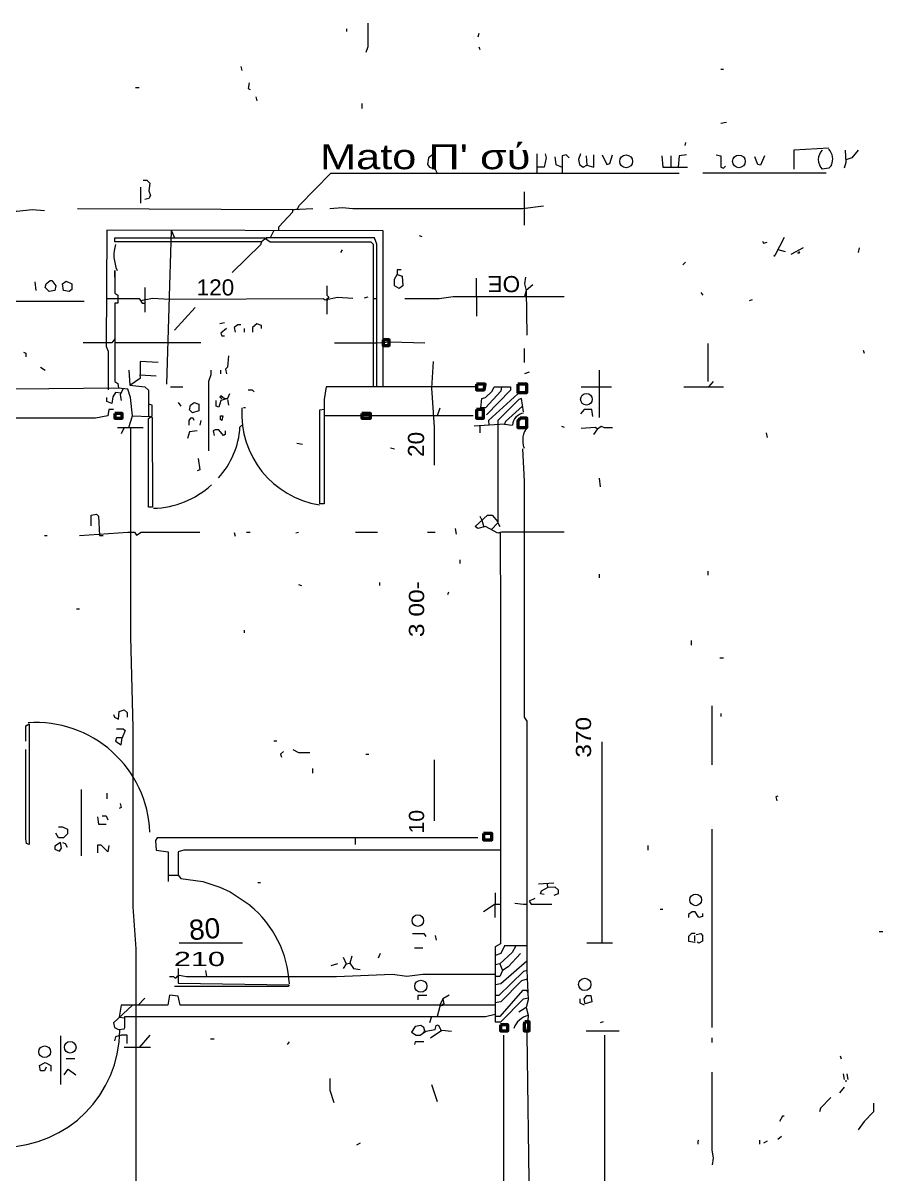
# Model space of a CAD drawing. Header units: metres. Extents: x 0.1 to 48.1, y 1.3 to 34.5.
# Drawn here: x 26.12 to 32.15, y 9.79 to 17.86 of the extents above; entities that cross this region are included whole.
import ezdxf

# ---------------------------------------------------------------- set-up
doc = ezdxf.new("R2010")
doc.units = ezdxf.units.M
for name, color, linetype, lineweight in [('P2D_GRAMMES', 7, 'Continuous', 18), ('P2D_MIKRA', 8, 'Continuous', 13), ('P2D_TOIXOI', 7, 'Continuous', 50), ('P2D_TOXA', 7, 'Continuous', 18)]:
    doc.layers.add(name, color=color, linetype=linetype, lineweight=lineweight)
doc.layers.add('P2D_KEIMENA', color=7, linetype='Continuous')
doc.styles.add('ARIAL', font='arial.ttf')

msp = doc.modelspace()

# ---------------------------------------------------------------- linework, layer by layer
at = {"layer": 'P2D_GRAMMES'}
for p, q in [((29.718665, 16.945524), (29.718665, 16.811632)), ((30.064424, 16.932225), (30.071073, 16.865733)), ((30.657682, 16.932225), (30.657682, 16.851737)), ((31.746675, 16.811632), (30.882277, 16.811632)), ((26.94224, 16.712801), (26.94224, 16.599764)), ((29.631804, 16.679555), (29.631804, 16.446832)), ((27.876825, 16.409196), (27.850236, 16.357873)), ((27.82122, 16.355771), (27.826912, 16.34587)), ((31.45411, 16.360393), (31.387618, 16.234058)), ((31.40983, 16.276261), (31.460759, 16.260654)), ((29.293115, 16.074476), (29.295451, 15.808508)), ((26.972049, 16.007984), (26.972049, 15.835105)), ((25.855471, 15.913618), (26.54699, 15.913618)), ((28.257963, 15.933621), (28.242203, 15.923001)), ((28.573396, 15.932956), (28.598471, 15.932956)), ((27.324948, 15.868351), (27.178665, 15.70877)), ((27.364843, 15.620274), (26.762351, 15.620274)), ((30.91774, 15.615681), (30.91774, 15.349712)), ((30.156223, 15.429503), (30.156223, 15.097042)), ((26.939293, 15.396257), (27.05233, 15.389607)), ((30.955419, 15.349712), (30.922173, 15.311508)), ((27.152068, 15.311508), (27.238508, 15.311508)), ((30.031178, 15.311508), (30.243953, 15.311508)), ((30.749293, 15.311508), (31.02856, 15.311508)), ((27.677356, 15.164574), (27.664058, 15.164574)), ((29.273168, 15.108655), (28.228457, 15.108655)), ((29.040445, 15.163534), (29.020497, 15.108655)), ((26.779712, 15.027476), (26.959241, 15.027476)), ((26.826257, 15.027476), (26.806309, 14.984005)), ((27.650759, 15.043848), (27.637461, 15.03055)), ((29.319143, 15.039657), (29.319712, 14.990654)), ((29.492592, 15.050497), (29.545785, 15.044729)), ((30.144215, 15.017251), (30.117618, 14.977356)), ((29.446047, 14.358979), (29.398862, 14.311245)), ((29.472644, 14.292863), (29.453904, 14.287913)), ((30.94678, 13.075681), (30.94678, 12.663429)), ((30.174136, 12.82301), (30.174136, 11.41399)), ((29.000004, 12.696675), (29.000004, 12.271126)), ((26.52674, 12.49055), (26.52674, 12.025105)), ((30.94678, 12.211283), (30.94678, 10.821597)), ((28.44534, 12.151541), (28.44534, 12.104895)), ((29.838351, 11.832277), (29.731963, 11.825628)), ((29.792325, 11.829401), (29.794325, 11.80332)), ((27.211911, 11.41399), (27.657408, 11.41399)), ((30.071073, 11.41399), (30.250602, 11.41399)), ((28.362225, 11.313639), (28.382173, 11.267094)), ((28.422068, 11.320288), (28.40877, 11.271219)), ((27.398089, 11.22055), (27.404738, 11.179547)), ((28.382173, 11.267094), (28.362225, 11.233848)), ((28.382173, 11.267094), (28.40877, 11.271219)), ((29.459346, 11.267094), (29.428298, 11.260445)), ((29.459346, 11.267094), (29.479293, 11.22055)), ((27.211911, 11.187304), (27.197017, 11.176133)), ((26.972539, 11.027723), (26.925995, 10.977251)), ((29.047094, 10.977251), (29.060393, 10.977251)), ((28.980602, 10.897643), (28.967304, 10.854843)), ((29.645524, 10.96123), (29.59233, 10.927984)), ((26.381243, 10.761754), (26.381243, 10.422644)), ((27.005785, 10.768403), (26.932644, 10.681292)), ((29.485995, 10.768403), (29.485995, 7.474208)), ((30.064424, 10.797943), (30.297147, 10.797943)), ((27.012435, 10.681292), (26.826257, 10.681292))]:
    msp.add_line(p, q, dxfattribs=at)
for points in [[(28.533812, 17.863115), (28.533812, 17.696885), (28.521806, 17.65699)], [(29.778508, 16.945524), (29.785157, 16.918927), (29.771859, 16.851737), (29.718665, 16.851737)], [(30.024529, 16.945524), (30.01123, 16.905628), (30.01788, 16.872382), (30.044476, 16.852435), (30.071073, 16.865733), (30.119223, 16.851737), (30.119223, 16.938874)], [(31.766623, 16.985731), (31.519655, 16.97212), (31.519655, 16.839136)], [(31.87966, 16.97212), (31.886309, 16.885681), (31.87301, 16.845785)], [(31.972749, 16.97212), (31.926204, 16.918927), (31.884823, 16.905002)], [(28.987251, 16.938874), (28.960654, 16.918927), (28.954005, 16.872382), (28.967304, 16.852435), (29.007199, 16.839136), (29.020497, 16.811632)], [(29.845, 16.925576), (29.851649, 16.872382), (29.898194, 16.852435)], [(29.945746, 16.918927), (29.924791, 16.938874), (29.898194, 16.932225), (29.898194, 16.811632)], [(30.596361, 16.932225), (30.60301, 16.851737), (30.77589, 16.851737)], [(30.769241, 16.938874), (30.716047, 16.932225), (30.709398, 16.851737)], [(31.786571, 16.865733), (31.766623, 16.845785), (31.720079, 16.839136)], [(27.910079, 16.41156), (27.910079, 16.433534), (28.009212, 16.539921), (28.009212, 16.55322), (28.043063, 16.559869), (28.056361, 16.586466), (28.275785, 16.811632), (30.716047, 16.811632)], [(26.959241, 16.761008), (26.985838, 16.761008), (27.005785, 16.739398), (26.999136, 16.686204), (27.012435, 16.652958), (26.999136, 16.63301), (26.972539, 16.626361)], [(26.267723, 16.546571), (26.181283, 16.55322), (26.074895, 16.540825), (25.892042, 16.540825), (25.775681, 16.55322), (25.689241, 16.540825), (22.770236, 16.540825)], [(28.14945, 16.560121), (28.009212, 16.55322), (26.500445, 16.560121)], [(29.765209, 16.579817), (29.618927, 16.560121), (28.428717, 16.560121), (28.355576, 16.566518), (28.269136, 16.559869)], [(28.642416, 15.311508), (28.642416, 16.406937), (26.704466, 16.41156), (26.699921, 15.595733), (26.714235, 15.562487), (26.714235, 15.291247)], [(27.125471, 15.332084), (27.158717, 16.406937), (27.178665, 16.357873)], [(28.598471, 15.311508), (28.598471, 16.313848), (28.581649, 16.357873), (27.823639, 16.357873), (27.790393, 16.328975), (26.762351, 16.328975), (26.762351, 16.357873), (27.81034, 16.357873), (27.850236, 16.328975), (28.555052, 16.328975), (28.573396, 16.313848), (28.573396, 15.311508)], [(27.790393, 16.328975), (27.783743, 16.307199), (27.584267, 16.114372)], [(31.387618, 16.234058), (31.380969, 16.227599), (31.387618, 16.234058)], [(26.762351, 16.081126), (26.762351, 16.12767), (26.762351, 15.968089), (26.782667, 15.954791), (26.782667, 15.899358), (26.762351, 15.899358), (26.762351, 15.349712), (26.782667, 15.336414), (26.786361, 15.303168)], [(28.767827, 16.133844), (28.74123, 16.133844), (28.74123, 16.101073)], [(29.638874, 16.081126), (29.632225, 16.034581), (29.645524, 15.988037), (29.648336, 15.675524)], [(28.2472, 16.021283), (28.2472, 15.954791), (28.262487, 15.941492), (28.2472, 15.914895), (28.2472, 15.821806)], [(29.692068, 16.027932), (29.645524, 15.988037), (29.632225, 15.945958)], [(26.704466, 15.932956), (26.932644, 15.932956), (26.952592, 15.899358), (26.972049, 15.899358)], [(26.941119, 15.918681), (27.025733, 15.934843), (27.143898, 15.927829), (28.222592, 15.932956), (28.23589, 15.921545), (28.32233, 15.941492), (28.428717, 15.934843)], [(28.794424, 15.932956), (29.033796, 15.932956), (29.133534, 15.945958), (29.911492, 15.945958)], [(26.762351, 15.648927), (26.739817, 15.620274), (26.54034, 15.620274)], [(28.302382, 15.620274), (28.598471, 15.620274), (28.694686, 15.628979), (28.934058, 15.620274)], [(27.55767, 15.529241), (27.551021, 15.44945), (27.537723, 15.436152), (27.544372, 15.402906)], [(26.859503, 15.429503), (26.866152, 15.323115), (26.94224, 15.376309), (26.939293, 15.396257)], [(27.065628, 15.482696), (26.939293, 15.489346), (26.939293, 15.396257)], [(27.435431, 15.429503), (27.435431, 15.396257), (27.418633, 15.349712), (27.418633, 14.864319)], [(28.993901, 15.489346), (28.980602, 15.303168), (29.000004, 15.03055), (29.000004, 14.764581)], [(26.886099, 15.108655), (26.870707, 15.236675), (26.852853, 15.296518), (26.786361, 15.303168), (25.562906, 15.291247), (25.542958, 15.311508), (24.951178, 15.311508), (24.93788, 15.291247), (23.129293, 15.291247), (23.115995, 15.276571), (22.98966, 15.28322), (22.916518, 15.273657), (20.523795, 15.273657)], [(26.805084, 15.267796), (26.766414, 15.273657), (26.746466, 15.243325), (26.739817, 15.19678), (26.704466, 15.210079), (26.704466, 15.236675)], [(26.820595, 15.299744), (26.79966, 15.256623), (26.806309, 15.216728)], [(26.866152, 15.323115), (26.972539, 15.311508), (26.997528, 15.289869), (26.997528, 15.11034), (27.02321, 15.097042), (27.025733, 14.467909), (26.997528, 14.467909), (26.997528, 15.090393), (27.02321, 15.11034), (27.02321, 15.183482), (26.997528, 15.190131)], [(29.295451, 15.311508), (28.242539, 15.311508), (28.228457, 15.223377), (28.228457, 14.491963), (28.199385, 14.491963), (28.199385, 15.150236), (28.228457, 15.156885)], [(29.472644, 15.311508), (29.465995, 15.28322), (29.359607, 15.164574), (29.326361, 15.164574), (29.33301, 15.230026), (29.359607, 15.236675), (29.406152, 15.28322), (29.41945, 15.311508), (29.53542, 15.311508), (29.53542, 15.289869), (29.366257, 15.11699)], [(29.587343, 15.28322), (29.587343, 15.263272), (29.38176, 15.077094), (29.382192, 15.043597)], [(29.619725, 15.177896), (29.499241, 15.070445), (29.492592, 15.050497), (29.279817, 15.037199)], [(29.625576, 15.136937), (29.612277, 15.230026), (29.59233, 15.223377), (29.446078, 15.077094), (29.446047, 14.358979), (29.459346, 14.332382)], [(26.753115, 15.15359), (26.719869, 15.15359), (26.71322, 15.11034), (26.62678, 15.09216), (25.865942, 15.092686)], [(26.859503, 15.027476), (26.886099, 15.108655), (27.009971, 15.103897)], [(26.870707, 15.027476), (26.870707, 13.561073), (26.887099, 12.922749), (26.887099, 11.666047), (26.907648, 11.373482), (26.907648, 8.953168)], [(30.031178, 15.023901), (30.130916, 15.03055), (30.144215, 15.017251), (30.170812, 15.037199), (30.190759, 15.027476), (30.250602, 15.027476)], [(29.618927, 14.877618), (29.631804, 14.651545), (29.631804, 12.99589), (29.648336, 12.969293), (29.648336, 11.22055), (29.658822, 11.014424), (29.645524, 10.96123)], [(26.595363, 14.339031), (26.595363, 14.412173), (26.633429, 14.418822), (26.646728, 14.405524), (26.653377, 14.270751), (26.679974, 14.270751)], [(29.911492, 14.292863), (29.472644, 14.292863), (29.446047, 14.285838), (29.359607, 14.332382), (29.306414, 14.319084), (29.286466, 14.332382), (29.372906, 14.412028), (29.406152, 14.412028), (29.446049, 14.365626)], [(29.319712, 14.405524), (29.33301, 14.378927), (29.34694, 14.329215)], [(26.513743, 14.270751), (26.852853, 14.292863), (26.899398, 14.292863), (26.912696, 14.272539), (26.945942, 14.292863), (27.358194, 14.292863)], [(29.461657, 14.289961), (29.464503, 13.700707), (29.464503, 11.406728), (29.428298, 11.38678), (29.428298, 10.860938), (29.465995, 10.860938), (29.625576, 11.021073), (29.658113, 11.028363)], [(26.138859, 12.82966), (26.138859, 12.936047), (26.161995, 12.949346), (26.161995, 12.104895), (26.141387, 12.111545), (26.138859, 12.144791), (26.138859, 12.769817)], [(26.773063, 12.916099), (26.819607, 12.916099), (26.832906, 12.902801), (26.812958, 12.852388)], [(28.009817, 12.769817), (28.049712, 12.750239), (28.129503, 12.750239)], [(29.306414, 12.151541), (27.058979, 12.151541), (27.045681, 12.131492), (27.05233, 12.065), (27.135491, 12.051702), (27.135491, 11.845576)], [(29.464503, 12.065177), (27.245157, 12.065177), (27.205262, 12.051702), (27.205262, 11.885471)], [(27.135491, 11.888841), (27.205262, 11.888841), (27.225209, 11.865524), (27.378141, 11.845576), (27.497827, 11.805681), (27.570969, 11.772435), (27.710602, 11.679346)], [(29.771859, 11.752487), (29.745262, 11.759136), (29.751911, 11.779084), (29.798455, 11.805681), (29.845, 11.806419), (29.869602, 11.785733), (29.869602, 11.759136), (29.838351, 11.745838)], [(29.428298, 11.765785), (29.428298, 11.685995), (29.464503, 11.686527)], [(29.705366, 11.72589), (29.665471, 11.705942), (29.67877, 11.686527), (29.825052, 11.686527)], [(29.428298, 11.592906), (29.428298, 11.685995), (29.346309, 11.632801)], [(29.565733, 11.692644), (29.625576, 11.686527), (29.648336, 11.686527)], [(29.648336, 11.392953), (29.492592, 11.392953), (29.465995, 11.340236), (29.428298, 11.326937)], [(29.572382, 11.392953), (29.545785, 11.346885), (29.459346, 11.267094)], [(29.605628, 11.340236), (29.519188, 11.247147), (29.479293, 11.22055), (29.459346, 11.179547), (29.428298, 11.179547)], [(27.205262, 11.233848), (27.205262, 11.131002), (27.98322, 11.120812), (27.976571, 11.107634), (27.178665, 11.107634)], [(28.40877, 11.271219), (28.435366, 11.233848), (28.481911, 11.227199)], [(29.648336, 11.287042), (29.465995, 11.127461), (29.428298, 11.120812)], [(29.648336, 11.22055), (29.625576, 11.213901), (29.452696, 11.045207), (29.428298, 11.045207)], [(27.145419, 11.179547), (27.172016, 11.179547), (27.185314, 11.167356), (27.211911, 11.187304), (27.265105, 11.179547), (28.315681, 11.179547), (28.707984, 11.193953), (28.807723, 11.180654), (28.920759, 11.193953), (29.428298, 11.195307)], [(29.651365, 11.161004), (29.612277, 11.147408), (29.465995, 11.001126), (29.428298, 10.994476)], [(29.656123, 11.06748), (29.652173, 11.080916), (29.618927, 11.080916), (29.459346, 10.897643), (29.428298, 10.897643)], [(26.886099, 10.977251), (26.753115, 10.854843), (26.759764, 10.821597), (26.786361, 10.808298), (26.826257, 10.812567), (26.832447, 10.821597), (26.832447, 10.897643), (29.359607, 10.897643), (29.428298, 10.914686)], [(29.428298, 10.977251), (27.21856, 10.977251), (27.205262, 11.041021), (27.145419, 11.04767), (27.13212, 10.977251), (26.806309, 10.977251), (26.79301, 10.894738), (26.832447, 10.888089)], [(29.060393, 11.021073), (29.067042, 10.987827), (29.040445, 10.96788), (29.020497, 10.897643)], [(29.103915, 11.04767), (29.060393, 11.021073), (29.040445, 10.977251)], [(29.645524, 10.96123), (29.658822, 10.908037), (29.648336, 10.775052), (29.666319, 9.578194), (29.666319, 7.969084)], [(28.922324, 10.782572), (28.934058, 10.795), (28.927408, 10.821597), (28.907461, 10.834895), (28.867565, 10.828246), (28.840969, 10.788351), (28.874215, 10.768028), (28.900812, 10.768028), (28.940707, 10.795), (29.007199, 10.808298), (29.013848, 10.834895), (29.027147, 10.840506), (29.04259, 10.814948), (29.046022, 10.796501)], [(26.847833, 10.70856), (26.847833, 10.768028), (26.806309, 10.768028), (26.766414, 10.755105), (26.759764, 10.728508)], [(28.973953, 10.748455), (29.053743, 10.801649), (29.120236, 10.795)], [(30.192815, 10.768403), (30.192815, 9.005783), (30.170812, 9.005783)], [(30.94678, 10.509084), (30.94678, 9.963848), (30.955419, 9.904005), (30.94877, 9.857461)]]:
    msp.add_lwpolyline(points, dxfattribs=at)
for points in [[(28.74123, 16.101073), (28.774476, 16.087775), (28.781126, 16.021283), (28.754529, 16.001335), (28.721283, 16.021283), (28.721283, 16.067827)], [(26.812958, 12.852388), (26.773063, 12.852388), (26.766414, 12.82966), (26.806309, 12.803063)]]:
    msp.add_lwpolyline(points, close=True, dxfattribs=at)
at = {"layer": 'P2D_MIKRA'}
for p, q in [((28.386084, 17.82322), (28.386084, 17.803272)), ((29.313063, 17.789974), (29.306414, 17.763377)), ((29.313063, 17.696885), (29.319712, 17.676937)), ((27.64411, 17.557251), (27.650759, 17.530654)), ((31.008613, 17.538634), (31.02856, 17.538634)), ((26.906047, 17.410885), (26.932644, 17.410885)), ((27.750497, 17.344476), (27.757147, 17.31788)), ((28.491766, 17.297932), (28.491766, 17.264686)), ((31.048508, 17.164948), (31.008613, 17.158298)), ((30.762592, 17.025314), (30.755942, 17.005366)), ((28.894162, 16.373691), (28.91411, 16.367042)), ((28.355576, 16.273953), (28.342277, 16.254005)), ((31.587094, 16.287251), (31.500654, 16.240707)), ((31.979398, 16.287251), (31.972749, 16.254005)), ((30.762592, 16.187513), (30.742644, 16.167565)), ((26.20123, 16.04788), (26.20788, 15.988037)), ((28.535105, 15.941492), (28.508508, 15.934843)), ((30.868979, 15.974738), (30.882277, 15.954791)), ((31.228037, 15.921545), (31.208089, 15.914895)), ((27.531073, 15.761963), (27.497827, 15.755314)), ((27.668731, 15.722068), (27.668731, 15.695471)), ((29.631804, 15.582435), (29.631804, 15.482696)), ((32.005995, 15.569136), (32.012644, 15.549188)), ((26.241126, 15.44945), (26.274372, 15.429503)), ((27.501983, 15.429503), (27.501983, 15.402906)), ((29.665471, 15.416204), (29.632225, 15.402906)), ((27.205262, 15.203429), (27.225209, 15.176832)), ((27.551021, 15.223377), (27.55767, 15.183482)), ((27.364843, 15.077094), (27.358194, 15.043848)), ((29.891545, 15.037199), (29.911492, 15.03055)), ((31.327775, 14.990654), (31.334424, 14.957408)), ((28.036414, 14.917513), (28.076309, 14.910864)), ((28.694686, 14.884267), (28.721283, 14.877618)), ((30.157513, 14.671492), (30.164162, 14.611649)), ((27.597565, 14.292487), (27.604215, 14.26589)), ((27.684005, 14.292863), (27.710602, 14.292863)), ((28.049712, 14.292487), (28.029764, 14.285838)), ((28.448665, 14.292863), (28.601597, 14.292863)), ((28.954005, 14.292863), (29.007199, 14.292863)), ((29.146832, 14.319084), (29.153482, 14.279188)), ((26.267723, 14.270751), (26.28767, 14.270751)), ((29.180079, 14.09966), (29.180079, 14.073063)), ((30.156223, 13.999921), (30.156223, 13.973325)), ((30.91774, 14.019869), (30.91774, 13.993272)), ((28.049712, 13.92678), (28.06966, 13.920131)), ((28.61727, 13.940079), (28.61727, 13.920131)), ((29.100288, 13.873586), (29.093639, 13.853639)), ((26.493796, 13.755217), (26.513743, 13.755217)), ((27.668731, 13.607618), (27.668731, 13.58767)), ((30.801822, 13.534476), (30.801822, 13.50123)), ((31.001963, 13.411712), (31.02856, 13.411712)), ((31.009395, 13.022487), (31.009395, 13.002539)), ((27.876832, 12.830121), (27.89678, 12.830121)), ((28.521806, 12.736571), (28.541754, 12.736571)), ((28.147234, 12.636832), (28.147234, 12.603586)), ((26.704466, 12.463953), (26.704466, 12.424058)), ((30.497953, 12.098246), (30.497953, 12.065)), ((27.763796, 11.838633), (27.783743, 11.838633)), ((30.583063, 11.64985), (30.60301, 11.64985)), ((29.007199, 11.466571), (29.013848, 11.433325)), ((30.825144, 11.466571), (30.825144, 11.426675)), ((32.119031, 11.494585), (32.145628, 11.494585)), ((28.860916, 11.380094), (28.920759, 11.380094)), ((30.94678, 11.446623), (30.94678, 11.420026)), ((28.621545, 11.340236), (28.608246, 11.30699)), ((28.32233, 11.267094), (28.275785, 11.253796)), ((28.06966, 11.179547), (28.102906, 11.179547)), ((30.18411, 10.861492), (30.164162, 10.854843)), ((27.431335, 10.741728), (27.457932, 10.741728)), ((30.94678, 10.748455), (30.94678, 10.715209)), ((27.98322, 10.721859), (27.969921, 10.701911)), ((26.420654, 10.603205), (26.480497, 10.603205)), ((31.846414, 10.62212), (31.853063, 10.602173)), ((31.866361, 10.495785), (31.87301, 10.45589)), ((31.892958, 10.495785), (31.899607, 10.45589)), ((28.980602, 10.422644), (29.020497, 10.302958)), ((31.87966, 10.447903), (31.892958, 10.447903)), ((31.87301, 10.402696), (31.839764, 10.362801)), ((28.481911, 10.010393), (28.455314, 9.997094)), ((31.28123, 10.03034), (31.28123, 10.003743)), ((31.334424, 10.023691), (31.307827, 10.010393)), ((31.434162, 10.056937), (31.407565, 10.03699))]:
    msp.add_line(p, q, dxfattribs=at)
for points in [[(27.703953, 17.444215), (27.697304, 17.404319), (27.710602, 17.39767)], [(30.177461, 16.938874), (30.210707, 16.872382), (30.230654, 16.879031), (30.250602, 16.938874)], [(30.975366, 16.938874), (31.009395, 16.932225), (31.009395, 16.852435), (31.02856, 16.845785), (31.041859, 16.859084)], [(31.314476, 16.932225), (31.28788, 16.865733), (31.267932, 16.872382), (31.247984, 16.925576)], [(31.301178, 16.333796), (31.307827, 16.320497), (31.334424, 16.327147)], [(31.553848, 16.260654), (31.560497, 16.250278), (31.547199, 16.250278)], [(27.64411, 15.746881), (27.624162, 15.746881), (27.597565, 15.728717), (27.604215, 15.695471)], [(27.790415, 15.722068), (27.790415, 15.742016), (27.757147, 15.755314), (27.727067, 15.728717), (27.727067, 15.695471)], [(27.544372, 15.722068), (27.504476, 15.688822), (27.511126, 15.671023), (27.531073, 15.671023)], [(26.12144, 15.555838), (26.138859, 15.549188), (26.138859, 15.522592)], [(27.564319, 15.263272), (27.551021, 15.230026), (27.504476, 15.216728), (27.491178, 15.170183), (27.47123, 15.176832), (27.47123, 15.216728)], [(27.697304, 15.291247), (27.723901, 15.291247), (27.737199, 15.276571)], [(27.544372, 15.229036), (27.531073, 15.229036), (27.504476, 15.249974), (27.497827, 15.243325), (27.511126, 15.230026)], [(27.318298, 15.077094), (27.311649, 15.09216), (27.291702, 15.09216), (27.281174, 15.077094), (27.281174, 15.043848)], [(30.110969, 15.103691), (30.104319, 15.15359), (30.051126, 15.15359), (30.024529, 15.123639)], [(27.53396, 15.003953), (27.53396, 14.977356), (27.524424, 14.970707), (27.491178, 15.01231), (27.464581, 15.01231), (27.451283, 15.003953), (27.457932, 14.970707)], [(27.338246, 15.003953), (27.285052, 14.997304), (27.271754, 14.950759)], [(27.344895, 14.811126), (27.358194, 14.731335), (27.338246, 14.724686)], [(26.753115, 13.015838), (26.759764, 12.99589), (26.786361, 12.982592), (26.79301, 13.035785), (26.826257, 13.049084), (26.847833, 13.029136), (26.847833, 12.99589)], [(27.943325, 12.756518), (27.923377, 12.736571), (27.930026, 12.716623)], [(31.407565, 12.444005), (31.394267, 12.437356), (31.400916, 12.410759)], [(26.79966, 12.390812), (26.806309, 12.364215), (26.79301, 12.357565)], [(26.640079, 12.297723), (26.646728, 12.247607), (26.699921, 12.247607)], [(26.673325, 12.30487), (26.699921, 12.30487), (26.71322, 12.277775)], [(26.367461, 12.228609), (26.394058, 12.228609), (26.43025, 12.211283), (26.43025, 12.178037), (26.400707, 12.151541), (26.367461, 12.151541), (26.347513, 12.184686)], [(26.394058, 12.118194), (26.414005, 12.111545), (26.427304, 12.084948)], [(26.719869, 12.098246), (26.71322, 12.051702), (26.666675, 12.099052), (26.640079, 12.099052), (26.640079, 12.045052)], [(30.880464, 11.619503), (30.880464, 11.599555), (30.855681, 11.592906), (30.829084, 11.632801), (30.809136, 11.632801), (30.782036, 11.612853), (30.782036, 11.592906)], [(28.847618, 11.479745), (28.927408, 11.479745), (28.940707, 11.459921)], [(30.829084, 11.479745), (30.802487, 11.479745), (30.782036, 11.459921), (30.782036, 11.426675), (30.829084, 11.420026)], [(30.835733, 11.47322), (30.868979, 11.479869), (30.880464, 11.466571), (30.880464, 11.426675), (30.855681, 11.413377), (30.842382, 11.420026)], [(28.947356, 11.045207), (28.886035, 11.045207), (28.886035, 11.014424)], [(30.021204, 11.021073), (30.021204, 10.994476), (30.051126, 10.981178)], [(28.927408, 10.720882), (28.867565, 10.720882), (28.860916, 10.701911)], [(26.281021, 10.54233), (26.267723, 10.516252), (26.241126, 10.516252), (26.234476, 10.555628), (26.274372, 10.575576), (26.312051, 10.555628), (26.312051, 10.515733)], [(26.407356, 10.489136), (26.433953, 10.529031), (26.487147, 10.489136)], [(28.269595, 10.462539), (28.269595, 10.382749), (28.295733, 10.296309)], [(31.779921, 10.329555), (31.70678, 10.256414), (31.700131, 10.229817)], [(32.078318, 10.28966), (32.078318, 10.229817), (32.012644, 10.163325), (31.972749, 10.103482)], [(31.45411, 10.1994), (31.440812, 10.1994), (31.420864, 10.163325)], [(30.855681, 10.03034), (30.848991, 10.023691), (30.848991, 10.003743)]]:
    msp.add_lwpolyline(points, dxfattribs=at)
for points in [[(26.307618, 16.05745), (26.320916, 16.05745), (26.347513, 16.021283), (26.340864, 15.988037), (26.300969, 15.981387), (26.274372, 16.007984), (26.281021, 16.034581)], [(26.420654, 16.054529), (26.460688, 16.034581), (26.460688, 15.994686), (26.440602, 15.981387), (26.400707, 15.988037), (26.394058, 16.034581)], [(27.318298, 15.203429), (27.351545, 15.190131), (27.351545, 15.143586), (27.305, 15.130288), (27.285052, 15.150236), (27.291702, 15.183482)], [(27.511126, 15.077094), (27.501983, 15.083743), (27.501983, 15.108655), (27.517775, 15.108655)], [(26.380759, 12.118194), (26.340864, 12.091597), (26.340864, 12.071649), (26.37411, 12.058351), (26.387408, 12.078298)], [(30.057775, 10.987827), (30.051126, 11.021073), (30.071073, 11.045207), (30.09767, 11.045207), (30.104319, 11.001126)]]:
    msp.add_lwpolyline(points, close=True, dxfattribs=at)
at = {"layer": 'P2D_TOIXOI'}
for points in [[(28.642416, 15.64142), (28.642416, 15.60208), (28.683985, 15.60208), (28.683985, 15.64142)], [(29.295451, 15.332084), (29.295451, 15.291247), (29.349634, 15.291247), (29.356283, 15.332084)], [(29.587343, 15.332084), (29.587343, 15.273657), (29.648336, 15.273657), (29.648336, 15.332084)], [(26.762351, 15.126405), (26.762351, 15.09216), (26.813291, 15.09216), (26.813291, 15.126405)], [(28.491766, 15.126405), (28.491766, 15.09216), (28.552717, 15.09216), (28.552717, 15.126405)], [(29.295451, 15.15359), (29.295451, 15.09216), (29.344486, 15.09216), (29.344486, 15.15359)], [(29.602304, 15.09216), (29.587343, 15.07377), (29.587343, 15.027476), (29.648336, 15.027476), (29.648336, 15.09216)], [(29.344486, 12.180574), (29.344486, 12.136463), (29.403532, 12.136463), (29.403532, 12.180574)], [(29.464503, 10.840506), (29.464503, 10.797943), (29.515286, 10.797943), (29.515286, 10.840506)], [(29.63555, 10.860938), (29.631804, 10.844869), (29.631804, 10.797943), (29.666319, 10.797943), (29.666319, 10.860938)]]:
    msp.add_lwpolyline(points, close=True, dxfattribs=at)
at = {"layer": 'P2D_TOXA'}
for centre, radius in [((30.345386, 16.893274), 0.045013), ((31.135512, 16.892947), 0.044499), ((30.067084, 15.225193), 0.040825), ((30.832945, 11.716152), 0.040943), ((28.885237, 11.570337), 0.040625), ((28.906507, 11.11063), 0.042083), ((30.055083, 11.123497), 0.043091), ((26.269826, 10.651036), 0.041219), ((26.448584, 10.682572), 0.040916)]:
    msp.add_circle(centre, radius, dxfattribs=at)
for centre, radius, start, end in [((31.786413, 16.905163), 0.093904, 134.731947, 224.866944), ((31.699841, 16.910685), 0.094039, 332.60239, 45.553149), ((27.009926, 16.233812), 0.25474, 162.258505, 204.752358), ((28.298704, 15.124575), 0.647976, 176.487172, 260.872369), ((29.64304, 15.03573), 0.094387, 99.790227, 175.228358), ((27.069392, 15.062689), 0.570282, 317.154757, 356.761851), ((29.764722, 14.93827), 0.144499, 138.685011, 202.587801), ((27.017034, 15.085287), 0.624306, 271.41827, 312.44089), ((26.208553, 12.159025), 0.800046, 2.320777, 93.899192), ((27.227202, 11.089872), 0.759107, 2.84638, 50.646413), ((29.690214, 10.76859), 0.140256, 102.686942, 160.530457), ((25.972154, 10.806274), 0.823978, 270.672346, 359.677172)]:
    msp.add_arc(centre, radius, start, end, dxfattribs=at)

# ---------------------------------------------------------------- texts
at = {"layer": 'P2D_KEIMENA', "attachment_point": 7, "style": 'ARIAL'}
for s, insert, char_height in [("\\W1.24;Mato Π' σύ", (28.199319, 16.835812), 0.175465), ('120', (27.334921, 15.951466), 0.113037), ('\\W1.54;210', (27.17534, 11.250471), 0.099738)]:
    msp.add_mtext(s, dxfattribs=dict(at, insert=insert, char_height=char_height))
for s, insert, char_height, rotation in [('ΟΕ', (29.602304, 16.091099), 0.113037, 180), ('20', (28.930733, 14.821099), 0.113037, 90), ('\\W1.16;3 00-', (28.930733, 13.557749), 0.106387, 90), ('\\W1.15;370', (30.100995, 12.713298), 0.106387, 90), ('10', (28.930733, 12.181361), 0.106387, 90), ('80', (27.287231, 11.430459), 0.14136, 4.7636131)]:
    msp.add_mtext(s, dxfattribs=dict(at, insert=insert, char_height=char_height, rotation=rotation))

doc.saveas('drawing.dxf')
